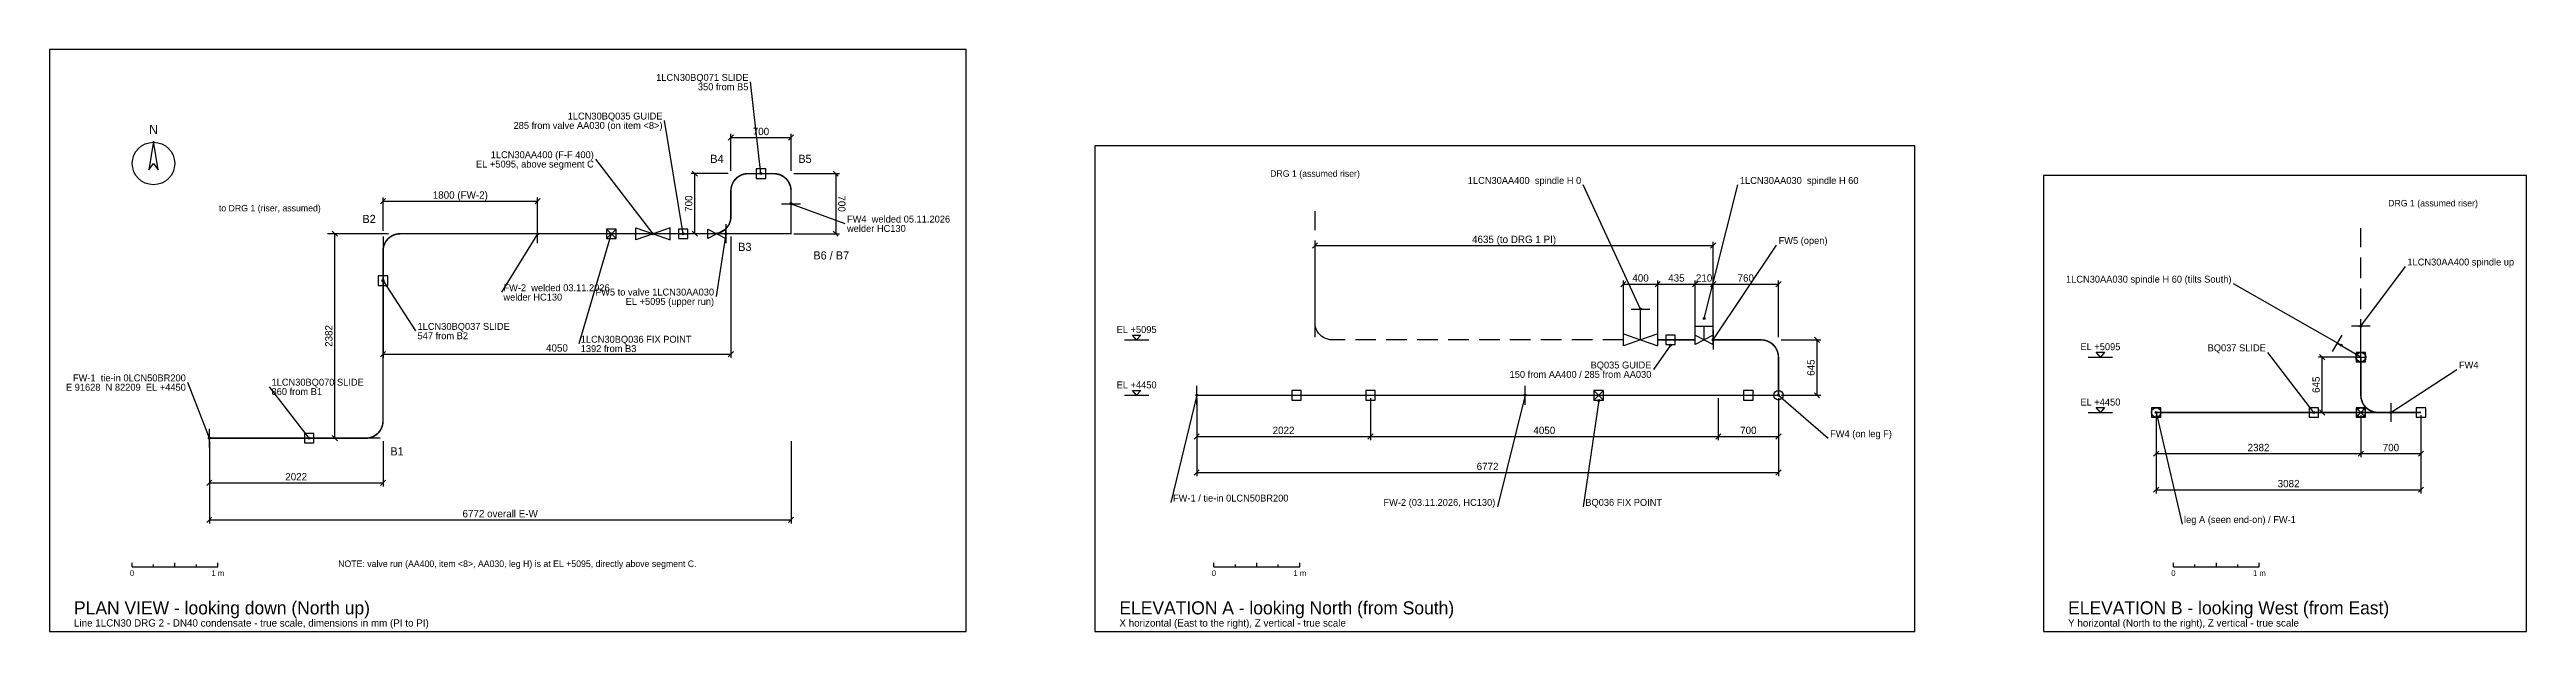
# Model space of a CAD drawing. Extents: x 0 to 61455, y 30 to 7631.
# Drawn here: x 0 to 28837, y 38 to 6817 of the extents above; entities that cross this region are included whole.
import ezdxf
from ezdxf.enums import TextEntityAlignment as Align

# ---------------------------------------------------------------- set-up
doc = ezdxf.new("R2010")
doc.units = 0
doc.header["$LTSCALE"] = 20
doc.linetypes.add('DASHED', pattern=[18, 12, -6])
for name, color, linetype in [('D-DIM', 7, 'CONTINUOUS'), ('D-DRG1-CONTEXT', 9, 'DASHED'), ('D-ELEV', 7, 'CONTINUOUS'), ('D-LEADER', 8, 'CONTINUOUS'), ('D-NORTH', 7, 'CONTINUOUS'), ('D-PIPE-ITEM8', 8, 'CONTINUOUS'), ('D-PIPE-SPOOL1', 5, 'CONTINUOUS'), ('D-PIPE-SPOOL2', 30, 'CONTINUOUS'), ('D-PIPE-SPOOL3', 3, 'CONTINUOUS'), ('D-SUPPORT', 2, 'CONTINUOUS'), ('D-TEXT', 7, 'CONTINUOUS'), ('D-VALVE', 1, 'CONTINUOUS'), ('D-WELD-DONE', 4, 'CONTINUOUS'), ('D-WELD-OPEN', 6, 'CONTINUOUS'), ('FRAME', 7, 'CONTINUOUS')]:
    doc.layers.add(name, color=color, linetype=linetype)

msp = doc.modelspace()

# ---------------------------------------------------------------- linework, layer by layer
at = {"layer": 'D-DIM'}
for p, q in [((7902.2115, 5761.2215), (7962.6685, 5821.6785)), ((7932.44, 5404.7), (7932.44, 5834.2)), ((7932.44, 5791.45), (8632.44, 5791.45)), ((8602.2115, 5761.2215), (8662.6685, 5821.6785)), ((8632.44, 5404.7), (8632.44, 5834.2)), ((7899.19, 5371.45), (7469.69, 5371.45)), ((7542.6685, 5341.2215), (7482.2115, 5401.6785)), ((7512.44, 4671.45), (7512.44, 5371.45)), ((8665.69, 5371.45), (9195.19, 5371.45)), ((9122.2115, 5401.6785), (9182.6685, 5341.2215)), ((9152.44, 5371.45), (9152.44, 4671.45)), ((3852.2115, 5021.2215), (3912.6685, 5081.6785)), ((3882.44, 4704.7), (3882.44, 5094.2)), ((3882.44, 5051.45), (5682.44, 5051.45)), ((5652.2115, 5021.2215), (5712.6685, 5081.6785)), ((5682.44, 4704.7), (5682.44, 5094.2)), ((3849.19, 4671.45), (3279.69, 4671.45)), ((3352.6685, 4641.2215), (3292.2115, 4701.6785)), ((3322.44, 2289.45), (3322.44, 4671.45)), ((3882.44, 4638.2), (3882.44, 3226.7)), ((7899.19, 4671.45), (7469.69, 4671.45)), ((7542.6685, 4641.2215), (7482.2115, 4701.6785)), ((7932.44, 4638.2), (7932.44, 3226.7)), ((8665.69, 4671.45), (9195.19, 4671.45)), ((9122.2115, 4701.6785), (9182.6685, 4641.2215)), ((14702.6515, 4504.2215), (14763.1085, 4564.6785)), ((14732.88, 3467.7), (14732.88, 4577.2)), ((14732.88, 4534.45), (19367.88, 4534.45)), ((19337.6515, 4504.2215), (19398.1085, 4564.6785)), ((19367.88, 3467.7), (19367.88, 4577.2)), ((18292.6515, 4054.2215), (18353.1085, 4114.6785)), ((18322.88, 3467.7), (18322.88, 4127.2)), ((18322.88, 4084.45), (18722.88, 4084.45)), ((18692.6515, 4054.2215), (18753.1085, 4114.6785)), ((18692.6515, 4054.2215), (18753.1085, 4114.6785)), ((18722.88, 3467.7), (18722.88, 4127.2)), ((18722.88, 3467.7), (18722.88, 4127.2)), ((18722.88, 4084.45), (19157.88, 4084.45)), ((19127.6515, 4054.2215), (19188.1085, 4114.6785)), ((19127.6515, 4054.2215), (19188.1085, 4114.6785)), ((19157.88, 3467.7), (19157.88, 4127.2)), ((19157.88, 3467.7), (19157.88, 4127.2)), ((19157.88, 4084.45), (19367.88, 4084.45)), ((19337.6515, 4054.2215), (19398.1085, 4114.6785)), ((19337.6515, 4054.2215), (19398.1085, 4114.6785)), ((19367.88, 3467.7), (19367.88, 4127.2)), ((19367.88, 3467.7), (19367.88, 4127.2)), ((19367.88, 4084.45), (20127.88, 4084.45)), ((20097.6515, 4054.2215), (20158.1085, 4114.6785)), ((20127.88, 3467.7), (20127.88, 4127.2)), ((20608.1085, 3404.2215), (20547.6515, 3464.6785)), ((3852.2115, 3239.2215), (3912.6685, 3299.6785)), ((3882.44, 3269.45), (7932.44, 3269.45)), ((7902.2115, 3239.2215), (7962.6685, 3299.6785)), ((20161.13, 3434.45), (20620.63, 3434.45)), ((20577.88, 2789.45), (20577.88, 3434.45)), ((26875.51, 3234.45), (26416.01, 3234.45)), ((26488.9885, 3204.2215), (26428.5315, 3264.6785)), ((26458.76, 2589.45), (26458.76, 3234.45)), ((13355.88, 2756.2), (13355.88, 2266.7)), ((13355.88, 2756.2), (13355.88, 1846.7)), ((15377.88, 2756.2), (15377.88, 2266.7)), ((15377.88, 2756.2), (15377.88, 2266.7)), ((19427.88, 2756.2), (19427.88, 2266.7)), ((19427.88, 2756.2), (19427.88, 2266.7)), ((20127.88, 2756.2), (20127.88, 2266.7)), ((20127.88, 2756.2), (20127.88, 1846.7)), ((20161.13, 2789.45), (20620.63, 2789.45)), ((20608.1085, 2759.2215), (20547.6515, 2819.6785)), ((26488.9885, 2559.2215), (26428.5315, 2619.6785)), ((3352.6685, 2259.2215), (3292.2115, 2319.6785)), ((13325.6515, 2279.2215), (13386.1085, 2339.6785)), ((13355.88, 2309.45), (15377.88, 2309.45)), ((15347.6515, 2279.2215), (15408.1085, 2339.6785)), ((15347.6515, 2279.2215), (15408.1085, 2339.6785)), ((15377.88, 2309.45), (19427.88, 2309.45)), ((19397.6515, 2279.2215), (19458.1085, 2339.6785)), ((19397.6515, 2279.2215), (19458.1085, 2339.6785)), ((19427.88, 2309.45), (20127.88, 2309.45)), ((20097.6515, 2279.2215), (20158.1085, 2339.6785)), ((24526.76, 2556.2), (24526.76, 2066.7)), ((24526.76, 2556.2), (24526.76, 1646.7)), ((26875.51, 2589.45), (26416.01, 2589.45)), ((26908.76, 2556.2), (26908.76, 2066.7)), ((26908.76, 2556.2), (26908.76, 2066.7)), ((27608.76, 2556.2), (27608.76, 2066.7)), ((27608.76, 2556.2), (27608.76, 1646.7)), ((1860.44, 2256.2), (1860.44, 1726.7)), ((1860.44, 2256.2), (1860.44, 1296.7)), ((3849.19, 2289.45), (3279.69, 2289.45)), ((3882.44, 2256.2), (3882.44, 1726.7)), ((8632.44, 2256.2), (8632.44, 1296.7)), ((24496.5315, 2079.2215), (24556.9885, 2139.6785)), ((24526.76, 2109.45), (26908.76, 2109.45)), ((26878.5315, 2079.2215), (26938.9885, 2139.6785)), ((26878.5315, 2079.2215), (26938.9885, 2139.6785)), ((26908.76, 2109.45), (27608.76, 2109.45)), ((27578.5315, 2079.2215), (27638.9885, 2139.6785)), ((1830.2115, 1739.2215), (1890.6685, 1799.6785)), ((1860.44, 1769.45), (3882.44, 1769.45)), ((3852.2115, 1739.2215), (3912.6685, 1799.6785)), ((13325.6515, 1859.2215), (13386.1085, 1919.6785)), ((13355.88, 1889.45), (20127.88, 1889.45)), ((20097.6515, 1859.2215), (20158.1085, 1919.6785)), ((24496.5315, 1659.2215), (24556.9885, 1719.6785)), ((24526.76, 1689.45), (27608.76, 1689.45)), ((27578.5315, 1659.2215), (27638.9885, 1719.6785)), ((1830.2115, 1309.2215), (1890.6685, 1369.6785)), ((1860.44, 1339.45), (8632.44, 1339.45)), ((8602.2115, 1309.2215), (8662.6685, 1369.6785)), ((960.44, 789.45), (960.44, 836.95)), ((1210.44, 789.45), (1210.44, 817.95)), ((1460.44, 789.45), (1460.44, 836.95)), ((1710.44, 789.45), (1710.44, 817.95)), ((1960.44, 789.45), (1960.44, 836.95)), ((13555.88, 789.45), (13555.88, 836.95)), ((13805.88, 789.45), (13805.88, 817.95)), ((14055.88, 789.45), (14055.88, 836.95)), ((14305.88, 789.45), (14305.88, 817.95)), ((14555.88, 789.45), (14555.88, 836.95)), ((24726.76, 789.45), (24726.76, 836.95)), ((24976.76, 789.45), (24976.76, 817.95)), ((25226.76, 789.45), (25226.76, 836.95)), ((25476.76, 789.45), (25476.76, 817.95)), ((25726.76, 789.45), (25726.76, 836.95))]:
    msp.add_line(p, q, dxfattribs=at)
for points in [[(960.44, 789.45), (1960.44, 789.45)], [(13555.88, 789.45), (14555.88, 789.45)], [(24726.76, 789.45), (25726.76, 789.45)]]:
    msp.add_lwpolyline(points, dxfattribs=at)
at = {"layer": 'D-DRG1-CONTEXT'}
for points in [[(18322.88, 3434.45), (14932.88, 3434.45), (14906.7748, 3436.161), (14881.1162, 3441.2648), (14856.3433, 3449.6741), (14832.88, 3461.2449), (14811.1277, 3475.7793), (14791.4586, 3493.0286), (14774.2093, 3512.6977), (14759.6749, 3534.45), (14748.1041, 3557.9133), (14739.6948, 3582.6862), (14734.591, 3608.3448), (14732.88, 3634.45), (14732.88, 4934.45)], [(6827.44, 4671.45), (3437.44, 4671.45), (3411.3348, 4671.45), (3385.6762, 4671.45), (3360.9033, 4671.45), (3337.44, 4671.45), (3315.6877, 4671.45), (3296.0186, 4671.45), (3278.7693, 4671.45), (3264.2349, 4671.45), (3252.6641, 4671.45), (3244.2548, 4671.45), (3239.151, 4671.45), (3237.44, 4671.45), (3237.44, 4671.45)], [(26908.76, 3234.45), (26908.76, 3234.45), (26908.76, 3236.161), (26908.76, 3241.2648), (26908.76, 3249.6741), (26908.76, 3261.2449), (26908.76, 3275.7793), (26908.76, 3293.0286), (26908.76, 3312.6977), (26908.76, 3334.45), (26908.76, 3357.9133), (26908.76, 3382.6862), (26908.76, 3408.3448), (26908.76, 3434.45), (26908.76, 4734.45)]]:
    msp.add_lwpolyline(points, dxfattribs=at)
at = {"layer": 'D-ELEV'}
for p, q in [((12513.38, 3434.45), (12798.38, 3434.45)), ((23734.26, 3234.45), (24019.26, 3234.45)), ((12513.38, 2789.45), (12798.38, 2789.45)), ((23734.26, 2589.45), (24019.26, 2589.45))]:
    msp.add_line(p, q, dxfattribs=at)
for points in [[(12655.88, 3434.45), (12608.38, 3491.45), (12703.38, 3491.45)], [(23876.76, 3234.45), (23829.26, 3291.45), (23924.26, 3291.45)], [(12655.88, 2789.45), (12608.38, 2846.45), (12703.38, 2846.45)], [(23876.76, 2589.45), (23829.26, 2646.45), (23924.26, 2646.45)]]:
    msp.add_lwpolyline(points, close=True, dxfattribs=at)
at = {"layer": 'D-LEADER'}
for p, q in [((8282.44, 5371.45), (8160.44, 6439.45)), ((7377.44, 4671.45), (7160.44, 5989.45)), ((7027.44, 4671.45), (6360.44, 5539.45)), ((18522.88, 3794.45), (17855.88, 5239.45)), ((19262.88, 3684.45), (19655.88, 5239.45)), ((8632.44, 5021.45), (9260.44, 4789.45)), ((5682.44, 4671.45), (5260.44, 3989.45)), ((6540.44, 4671.45), (6160.44, 3389.45)), ((7872.44, 4671.45), (7760.44, 3939.45)), ((19367.88, 3434.45), (20105.88, 4539.45)), ((3882.44, 4124.45), (4260.44, 3539.45)), ((26678.76, 3374.45), (25426.76, 4089.45)), ((26908.76, 3594.45), (27426.76, 4289.45)), ((18872.88, 3374.45), (18672.88, 3089.45)), ((26361.76, 2589.45), (25826.76, 3289.45)), ((1860.44, 2289.45), (1610.44, 2939.45)), ((3022.44, 2289.45), (2560.44, 2889.45)), ((27258.76, 2589.45), (28026.76, 3089.45)), ((13355.88, 2789.45), (13055.88, 1539.45)), ((17177.88, 2789.45), (16855.88, 1489.45)), ((18035.88, 2729.45), (17855.88, 1489.45)), ((20127.88, 2789.45), (20705.88, 2289.45)), ((24526.76, 2589.45), (24826.76, 1289.45))]:
    msp.add_line(p, q, dxfattribs=at)
for centre in [(8282.44, 5371.45), (8632.44, 5021.45), (5682.44, 4671.45), (6540.44, 4671.45), (7027.44, 4671.45), (7377.44, 4671.45), (7872.44, 4671.45), (3882.44, 4124.45), (18522.88, 3794.45), (19262.88, 3684.45), (26908.76, 3594.45), (18872.88, 3374.45), (19367.88, 3434.45), (26678.76, 3374.45), (13355.88, 2789.45), (17177.88, 2789.45), (18035.88, 2729.45), (20127.88, 2789.45), (24526.76, 2589.45), (26361.76, 2589.45), (27258.76, 2589.45), (1860.44, 2289.45), (3022.44, 2289.45)]:
    msp.add_circle(centre, 11.4, dxfattribs=at)
at = {"layer": 'D-NORTH'}
msp.add_lwpolyline([(1210.44, 5749.45), (1155.979, 5416.5459), (1210.44, 5489.45), (1264.901, 5416.5459)], close=True, dxfattribs=at)
msp.add_circle((1210.44, 5489.45), 247, dxfattribs=at)
at = {"layer": 'D-PIPE-ITEM8', "const_width": 18}
for points in [[(7662.44, 4671.45), (7227.44, 4671.45)], [(19157.88, 3434.45), (18722.88, 3434.45)], [(26908.76, 3234.45), (26908.76, 3234.45)]]:
    msp.add_lwpolyline(points, dxfattribs=at)
at = {"layer": 'D-PIPE-SPOOL1', "const_width": 18}
for points in [[(1860.44, 2289.45), (3682.44, 2289.45), (3708.5452, 2291.161), (3734.2038, 2296.2648), (3758.9767, 2304.6741), (3782.44, 2316.2449), (3804.1923, 2330.7793), (3823.8614, 2348.0286), (3841.1107, 2367.6977), (3855.6451, 2389.45), (3867.2159, 2412.9133), (3875.6252, 2437.6862), (3880.729, 2463.3448), (3882.44, 2489.45), (3882.44, 4471.45), (3884.151, 4497.5552), (3889.2548, 4523.2138), (3897.6641, 4547.9867), (3909.2349, 4571.45), (3923.7693, 4593.2023), (3941.0186, 4612.8714), (3960.6877, 4630.1207), (3982.44, 4644.6551), (4005.9033, 4656.2259), (4030.6762, 4664.6352), (4056.3348, 4669.739), (4082.44, 4671.45), (5682.44, 4671.45)], [(13355.88, 2789.45), (15177.88, 2789.45), (15203.9852, 2789.45), (15229.6438, 2789.45), (15254.4167, 2789.45), (15277.88, 2789.45), (15299.6323, 2789.45), (15319.3014, 2789.45), (15336.5507, 2789.45), (15351.0851, 2789.45), (15362.6559, 2789.45), (15371.0652, 2789.45), (15376.169, 2789.45), (15377.88, 2789.45), (15377.88, 2789.45), (15379.591, 2789.45), (15384.6948, 2789.45), (15393.1041, 2789.45), (15404.6749, 2789.45), (15419.2093, 2789.45), (15436.4586, 2789.45), (15456.1277, 2789.45), (15477.88, 2789.45), (15501.3433, 2789.45), (15526.1162, 2789.45), (15551.7748, 2789.45), (15577.88, 2789.45), (17177.88, 2789.45)], [(24526.76, 2589.45), (24526.76, 2589.45), (24528.471, 2589.45), (24533.5748, 2589.45), (24541.9841, 2589.45), (24553.5549, 2589.45), (24568.0893, 2589.45), (24585.3386, 2589.45), (24605.0077, 2589.45), (24626.76, 2589.45), (24650.2233, 2589.45), (24674.9962, 2589.45), (24700.6548, 2589.45), (24726.76, 2589.45), (26708.76, 2589.45), (26734.8652, 2589.45), (26760.5238, 2589.45), (26785.2967, 2589.45), (26808.76, 2589.45), (26830.5123, 2589.45), (26850.1814, 2589.45), (26867.4307, 2589.45), (26881.9651, 2589.45), (26893.5359, 2589.45), (26901.9452, 2589.45), (26907.049, 2589.45), (26908.76, 2589.45), (26908.76, 2589.45)]]:
    msp.add_lwpolyline(points, dxfattribs=at)
at = {"layer": 'D-PIPE-SPOOL2', "const_width": 18}
for points in [[(5682.44, 4671.45), (7732.44, 4671.45), (7758.5452, 4673.161), (7784.2038, 4678.2648), (7808.9767, 4686.6741), (7832.44, 4698.2449), (7854.1923, 4712.7793), (7873.8614, 4730.0286), (7891.1107, 4749.6977), (7905.6451, 4771.45), (7917.2159, 4794.9133), (7925.6252, 4819.6862), (7930.729, 4845.3448), (7932.44, 4871.45), (7932.44, 5171.45), (7934.151, 5197.5552), (7939.2548, 5223.2138), (7947.6641, 5247.9867), (7959.2349, 5271.45), (7973.7693, 5293.2023), (7991.0186, 5312.8714), (8010.6877, 5330.1207), (8032.44, 5344.6551), (8055.9033, 5356.2259), (8080.6762, 5364.6352), (8106.3348, 5369.739), (8132.44, 5371.45), (8432.44, 5371.45), (8458.5452, 5369.739), (8484.2038, 5364.6352), (8508.9767, 5356.2259), (8532.44, 5344.6551), (8554.1923, 5330.1207), (8573.8614, 5312.8714), (8591.1107, 5293.2023), (8605.6451, 5271.45), (8617.2159, 5247.9867), (8625.6252, 5223.2138), (8630.729, 5197.5552), (8632.44, 5171.45), (8632.44, 5021.45)], [(17177.88, 2789.45), (19227.88, 2789.45), (19253.9852, 2789.45), (19279.6438, 2789.45), (19304.4167, 2789.45), (19327.88, 2789.45), (19349.6323, 2789.45), (19369.3014, 2789.45), (19386.5507, 2789.45), (19401.0851, 2789.45), (19412.6559, 2789.45), (19421.0652, 2789.45), (19426.169, 2789.45), (19427.88, 2789.45), (19427.88, 2789.45), (19429.591, 2789.45), (19434.6948, 2789.45), (19443.1041, 2789.45), (19454.6749, 2789.45), (19469.2093, 2789.45), (19486.4586, 2789.45), (19506.1277, 2789.45), (19527.88, 2789.45), (19551.3433, 2789.45), (19576.1162, 2789.45), (19601.7748, 2789.45), (19627.88, 2789.45), (19927.88, 2789.45), (19953.9852, 2789.45), (19979.6438, 2789.45), (20004.4167, 2789.45), (20027.88, 2789.45), (20049.6323, 2789.45), (20069.3014, 2789.45), (20086.5507, 2789.45), (20101.0851, 2789.45), (20112.6559, 2789.45), (20121.0652, 2789.45), (20126.169, 2789.45), (20127.88, 2789.45), (20127.88, 2789.45)], [(26908.76, 2589.45), (26908.76, 2589.45), (26910.471, 2589.45), (26915.5748, 2589.45), (26923.9841, 2589.45), (26935.5549, 2589.45), (26950.0893, 2589.45), (26967.3386, 2589.45), (26987.0077, 2589.45), (27008.76, 2589.45), (27032.2233, 2589.45), (27056.9962, 2589.45), (27082.6548, 2589.45), (27108.76, 2589.45), (27408.76, 2589.45), (27434.8652, 2589.45), (27460.5238, 2589.45), (27485.2967, 2589.45), (27508.76, 2589.45), (27530.5123, 2589.45), (27550.1814, 2589.45), (27567.4307, 2589.45), (27581.9651, 2589.45), (27593.5359, 2589.45), (27601.9452, 2589.45), (27607.049, 2589.45), (27608.76, 2589.45), (27608.76, 2589.45), (27607.049, 2589.45), (27601.9452, 2589.45), (27593.5359, 2589.45), (27581.9651, 2589.45), (27567.4307, 2589.45), (27550.1814, 2589.45), (27530.5123, 2589.45), (27508.76, 2589.45), (27485.2967, 2589.45), (27460.5238, 2589.45), (27434.8652, 2589.45), (27408.76, 2589.45), (27258.76, 2589.45)]]:
    msp.add_lwpolyline(points, dxfattribs=at)
at = {"layer": 'D-PIPE-SPOOL3', "const_width": 18}
for points in [[(8632.44, 5021.45), (8632.44, 4871.45), (8632.44, 4845.3448), (8632.44, 4819.6862), (8632.44, 4794.9133), (8632.44, 4771.45), (8632.44, 4749.6977), (8632.44, 4730.0286), (8632.44, 4712.7793), (8632.44, 4698.2449), (8632.44, 4686.6741), (8632.44, 4678.2648), (8632.44, 4673.161), (8632.44, 4671.45), (8632.44, 4671.45), (8630.729, 4671.45), (8625.6252, 4671.45), (8617.2159, 4671.45), (8605.6451, 4671.45), (8591.1107, 4671.45), (8573.8614, 4671.45), (8554.1923, 4671.45), (8532.44, 4671.45), (8508.9767, 4671.45), (8484.2038, 4671.45), (8458.5452, 4671.45), (8432.44, 4671.45), (7872.44, 4671.45)], [(20127.88, 2789.45), (20127.88, 2789.45), (20127.88, 2791.161), (20127.88, 2796.2648), (20127.88, 2804.6741), (20127.88, 2816.2449), (20127.88, 2830.7793), (20127.88, 2848.0286), (20127.88, 2867.6977), (20127.88, 2889.45), (20127.88, 2912.9133), (20127.88, 2937.6862), (20127.88, 2963.3448), (20127.88, 2989.45), (20127.88, 3234.45), (20126.169, 3260.5552), (20121.0652, 3286.2138), (20112.6559, 3310.9867), (20101.0851, 3334.45), (20086.5507, 3356.2023), (20069.3014, 3375.8714), (20049.6323, 3393.1207), (20027.88, 3407.6551), (20004.4167, 3419.2259), (19979.6438, 3427.6352), (19953.9852, 3432.739), (19927.88, 3434.45), (19367.88, 3434.45)], [(27258.76, 2589.45), (27108.76, 2589.45), (27082.6548, 2591.161), (27056.9962, 2596.2648), (27032.2233, 2604.6741), (27008.76, 2616.2449), (26987.0077, 2630.7793), (26967.3386, 2648.0286), (26950.0893, 2667.6977), (26935.5549, 2689.45), (26923.9841, 2712.9133), (26915.5748, 2737.6862), (26910.471, 2763.3448), (26908.76, 2789.45), (26908.76, 3034.45), (26908.76, 3060.5552), (26908.76, 3086.2138), (26908.76, 3110.9867), (26908.76, 3134.45), (26908.76, 3156.2023), (26908.76, 3175.8714), (26908.76, 3193.1207), (26908.76, 3207.6551), (26908.76, 3219.2259), (26908.76, 3227.6352), (26908.76, 3232.739), (26908.76, 3234.45), (26908.76, 3234.45)]]:
    msp.add_lwpolyline(points, dxfattribs=at)
at = {"layer": 'D-SUPPORT'}
for p, q in [((6485.44, 4616.45), (6595.44, 4726.45)), ((6595.44, 4616.45), (6485.44, 4726.45)), ((7322.44, 4671.45), (7432.44, 4671.45)), ((18817.88, 3434.45), (18927.88, 3434.45)), ((26853.76, 3234.45), (26963.76, 3234.45)), ((17980.88, 2734.45), (18090.88, 2844.45)), ((18090.88, 2734.45), (17980.88, 2844.45)), ((26853.76, 2534.45), (26963.76, 2644.45)), ((26963.76, 2534.45), (26853.76, 2644.45))]:
    msp.add_line(p, q, dxfattribs=at)
for points in [[(8227.44, 5316.45), (8337.44, 5316.45), (8337.44, 5426.45), (8227.44, 5426.45)], [(6485.44, 4616.45), (6595.44, 4616.45), (6595.44, 4726.45), (6485.44, 4726.45)], [(7322.44, 4616.45), (7432.44, 4616.45), (7432.44, 4726.45), (7322.44, 4726.45)], [(3827.44, 4069.45), (3937.44, 4069.45), (3937.44, 4179.45), (3827.44, 4179.45)], [(18817.88, 3379.45), (18927.88, 3379.45), (18927.88, 3489.45), (18817.88, 3489.45)], [(26853.76, 3179.45), (26963.76, 3179.45), (26963.76, 3289.45), (26853.76, 3289.45)], [(14462.88, 2734.45), (14572.88, 2734.45), (14572.88, 2844.45), (14462.88, 2844.45)], [(15322.88, 2734.45), (15432.88, 2734.45), (15432.88, 2844.45), (15322.88, 2844.45)], [(17980.88, 2734.45), (18090.88, 2734.45), (18090.88, 2844.45), (17980.88, 2844.45)], [(19722.88, 2734.45), (19832.88, 2734.45), (19832.88, 2844.45), (19722.88, 2844.45)], [(24471.76, 2534.45), (24581.76, 2534.45), (24581.76, 2644.45), (24471.76, 2644.45)], [(26306.76, 2534.45), (26416.76, 2534.45), (26416.76, 2644.45), (26306.76, 2644.45)], [(26853.76, 2534.45), (26963.76, 2534.45), (26963.76, 2644.45), (26853.76, 2644.45)], [(27553.76, 2534.45), (27663.76, 2534.45), (27663.76, 2644.45), (27553.76, 2644.45)], [(2967.44, 2234.45), (3077.44, 2234.45), (3077.44, 2344.45), (2967.44, 2344.45)]]:
    msp.add_lwpolyline(points, close=True, dxfattribs=at)
at = {"layer": 'D-VALVE'}
for p, q in [((18412.88, 3794.45), (18632.88, 3794.45)), ((18522.88, 3434.45), (18522.88, 3794.45)), ((19152.88, 3594.45), (19372.88, 3594.45)), ((19262.88, 3434.45), (19262.88, 3594.45)), ((26686.6319, 3489.7128), (26576.6319, 3299.1872)), ((27018.76, 3594.45), (26798.76, 3594.45)), ((26908.76, 3234.45), (26908.76, 3594.45)), ((26908.76, 3234.45), (26631.6319, 3394.45))]:
    msp.add_line(p, q, dxfattribs=at)
for points in [[(6827.44, 4741.45), (7027.44, 4671.45), (6827.44, 4601.45)], [(7227.44, 4741.45), (7027.44, 4671.45), (7227.44, 4601.45)], [(7662.44, 4726.45), (7767.44, 4671.45), (7662.44, 4616.45)], [(7872.44, 4726.45), (7767.44, 4671.45), (7872.44, 4616.45)], [(18322.88, 3504.45), (18522.88, 3434.45), (18322.88, 3364.45)], [(18722.88, 3504.45), (18522.88, 3434.45), (18722.88, 3364.45)], [(19157.88, 3489.45), (19262.88, 3434.45), (19157.88, 3379.45)], [(19367.88, 3489.45), (19262.88, 3434.45), (19367.88, 3379.45)]]:
    msp.add_lwpolyline(points, close=True, dxfattribs=at)
msp.add_circle((26908.76, 3234.45), 60, dxfattribs=at)
at = {"layer": 'D-WELD-DONE'}
for p, q in [((8522.44, 5021.45), (8742.44, 5021.45)), ((5682.44, 4561.45), (5682.44, 4781.45)), ((17177.88, 2679.45), (17177.88, 2899.45)), ((27258.76, 2699.45), (27258.76, 2479.45))]:
    msp.add_line(p, q, dxfattribs=at)
for centre in [(20127.88, 2789.45), (26908.76, 2589.45)]:
    msp.add_circle(centre, 55, dxfattribs=at)
at = {"layer": 'D-WELD-OPEN'}
for p, q in [((7872.44, 4781.45), (7872.44, 4561.45)), ((19367.88, 3544.45), (19367.88, 3324.45)), ((13355.88, 2679.45), (13355.88, 2899.45)), ((1860.44, 2179.45), (1860.44, 2399.45))]:
    msp.add_line(p, q, dxfattribs=at)
for centre in [(26908.76, 3234.45), (24526.76, 2589.45)]:
    msp.add_circle(centre, 55, dxfattribs=at)
at = {"layer": 'FRAME'}
for points in [[(0, 38), (10670.62, 38), (10670.62, 6817.3125), (0, 6817.3125)], [(12170.62, 38), (21715.54, 38), (21715.54, 5695.45), (12170.62, 5695.45)], [(23215.54, 38), (28836.94, 38), (28836.94, 5350.45), (23215.54, 5350.45)]]:
    msp.add_lwpolyline(points, close=True, dxfattribs=at)

# ---------------------------------------------------------------- texts
at = {"layer": 'D-DIM'}
for s, p in [('700', (8282.44, 5819.95)), ('1800 (FW-2)', (4782.44, 5079.95)), ('4635 (to DRG 1 PI)', (17050.38, 4562.95)), ('400', (18522.88, 4112.95)), ('435', (18940.38, 4112.95)), ('210', (19262.88, 4112.95)), ('760', (19747.88, 4112.95)), ('4050', (5907.44, 3297.95)), ('2022', (14366.88, 2337.95)), ('4050', (17402.88, 2337.95)), ('700', (19777.88, 2337.95)), ('2382', (25717.76, 2137.95)), ('700', (27258.76, 2137.95)), ('2022', (2871.44, 1797.95)), ('6772', (16741.88, 1917.95)), ('3082', (26067.76, 1717.95)), ('6772 overall E-W', (5246.44, 1367.95))]:
    msp.add_text(s, height=85.5, dxfattribs=at).set_placement(p, align=Align.CENTER)
for s, rotation, p in [('700', 90, (7483.94, 5021.45)), ('700', -90, (9180.94, 5021.45)), ('2382', 90, (3293.94, 3480.45)), ('645', 90, (20549.38, 3111.95)), ('645', 90, (26430.26, 2911.95))]:
    msp.add_text(s, height=85.5, rotation=rotation, dxfattribs=at).set_placement(p, align=Align.CENTER)
at = {"layer": 'D-ELEV'}
for s, p in [('EL +5095', (12655.88, 3515.2)), ('EL +5095', (23876.76, 3315.2)), ('EL +4450', (12655.88, 2870.2)), ('EL +4450', (23876.76, 2670.2))]:
    msp.add_text(s, height=80.75, dxfattribs=at).set_placement(p, align=Align.CENTER)
at = {"layer": 'D-TEXT'}
for s, height, p in [('1LCN30BQ071 SLIDE', 80.75, (8136.69, 6451.5625)), ('350 from B5', 80.75, (8136.69, 6342.55)), ('1LCN30BQ035 GUIDE', 80.75, (7136.69, 6001.5625)), ('285 from valve AA030 (on item <8>)', 80.75, (7136.69, 5892.55)), ('EL +5095, above segment C', 80.75, (6336.69, 5442.55)), ('1LCN30AA400 (F-F 400)', 80.75, (6336.69, 5551.5625)), ('1LCN30AA400  spindle H 0', 80.75, (17832.13, 5251.5625)), ('to DRG 1 (riser, assumed)', 76, (3157.44, 4931.45)), ('1LCN30AA030 spindle H 60 (tilts South)', 80.75, (25403.01, 4101.5625)), ('FW5 to valve 1LCN30AA030', 80.75, (7736.69, 3951.5625)), ('EL +5095 (upper run)', 80.75, (7736.69, 3842.55)), ('BQ035 GUIDE', 80.75, (18649.13, 3101.5625)), ('BQ037 SLIDE', 80.75, (25803.01, 3301.5625)), ('E 91628  N 82209  EL +4450', 80.75, (1586.69, 2842.55)), ('FW-1  tie-in 0LCN50BR200', 80.75, (1586.69, 2951.5625)), ('150 from AA400 / 285 from AA030', 80.75, (18649.13, 2992.55)), ('FW-2 (03.11.2026, HC130)', 80.75, (16832.13, 1501.5625))]:
    msp.add_text(s, height=height, dxfattribs=at).set_placement(p, align=Align.RIGHT)
for s, height, p in [('N', 104.5, (1210.44, 5833.45)), ('B4', 95, (7769.8054, 5496.0846)), ('B5', 95, (8795.0746, 5496.0846)), ('DRG 1 (assumed riser)', 76, (14732.88, 5334.45)), ('B2', 95, (3719.8054, 4796.0846)), ('B3', 95, (8095.0746, 4470.8154)), ('B1', 95, (4045.0746, 2088.8154)), ('0', 66.5, (960.44, 684.95)), ('1 m', 66.5, (1960.44, 684.95)), ('0', 66.5, (13555.88, 684.95)), ('1 m', 66.5, (14555.88, 684.95)), ('0', 66.5, (24726.76, 684.95)), ('1 m', 66.5, (25726.76, 684.95))]:
    msp.add_text(s, height=height, dxfattribs=at).set_placement(p, align=Align.CENTER)
for s, height, p in [('1LCN30AA030  spindle H 60', 80.75, (19679.63, 5251.5625)), ('DRG 1 (assumed riser)', 76, (27226.76, 4989.45)), ('welder HC130', 80.75, (9284.19, 4692.55)), ('FW4  welded 05.11.2026', 80.75, (9284.19, 4801.5625)), ('FW5 (open)', 80.75, (20129.63, 4551.5625)), ('B6 / B7', 95, (8892.44, 4371.45)), ('1LCN30AA400 spindle up', 80.75, (27450.51, 4301.5625)), ('FW-2  welded 03.11.2026', 80.75, (5284.19, 4001.5625)), ('welder HC130', 80.75, (5284.19, 3892.55)), ('547 from B2', 80.75, (4284.19, 3442.55)), ('1LCN30BQ037 SLIDE', 80.75, (4284.19, 3551.5625)), ('1LCN30BQ036 FIX POINT', 80.75, (6184.19, 3401.5625)), ('1392 from B3', 80.75, (6184.19, 3292.55)), ('FW4', 80.75, (28050.51, 3101.5625)), ('1LCN30BQ070 SLIDE', 80.75, (2584.19, 2901.5625)), ('860 from B1', 80.75, (2584.19, 2792.55)), ('FW4 (on leg F)', 80.75, (20729.63, 2301.5625)), ('FW-1 / tie-in 0LCN50BR200', 80.75, (13079.63, 1551.5625)), ('BQ036 FIX POINT', 80.75, (17879.63, 1501.5625)), ('leg A (seen end-on) / FW-1', 80.75, (24850.51, 1301.5625)), ('NOTE: valve run (AA400, item <8>, AA030, leg H) is at EL +5095, directly above segment C.', 76, (3360.44, 789.45))]:
    msp.add_text(s, height=height, dxfattribs=at).set_placement(p)
at = {"layer": 'FRAME'}
for s, height, p in [('PLAN VIEW - looking down (North up)', 152, (285, 237.5)), ('ELEVATION A - looking North (from South)', 152, (12455.62, 237.5)), ('ELEVATION B - looking West (from East)', 152, (23500.54, 237.5)), ('Line 1LCN30 DRG 2 - DN40 condensate - true scale, dimensions in mm (PI to PI)', 85.5, (285, 95)), ('X horizontal (East to the right), Z vertical - true scale', 85.5, (12455.62, 95)), ('Y horizontal (North to the right), Z vertical - true scale', 85.5, (23500.54, 95))]:
    msp.add_text(s, height=height, dxfattribs=at).set_placement(p)

doc.saveas('drawing.dxf')
